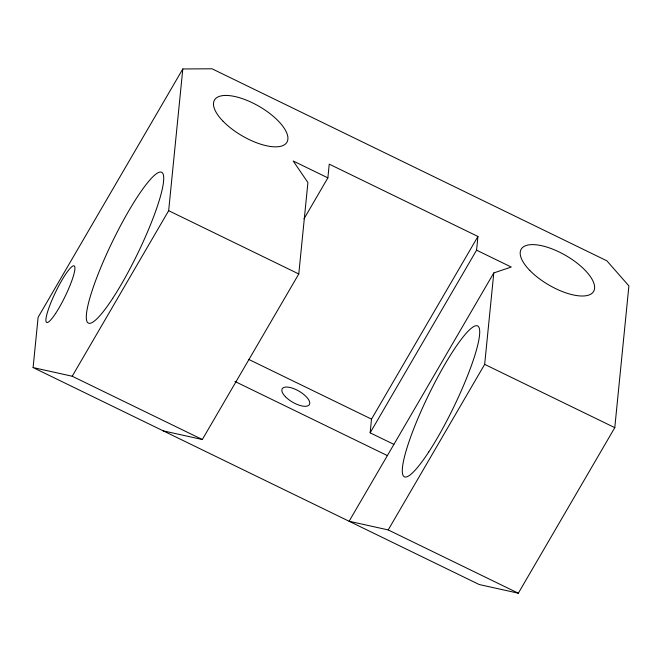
<?xml version="1.0" encoding="UTF-8"?>
<svg xmlns="http://www.w3.org/2000/svg" width="662" height="662" viewBox="0 0 662 662"><rect width="100%" height="100%" fill="white"/><g stroke="black" fill="none" stroke-linecap="round" stroke-linejoin="round"><path stroke-width="0.99" d="M33.1 367.575L38.115 317.288L182.803 68.956L212.047 68.798L606.864 260.811L628.9 285.91L614.783 427.652L518.321 593.202L479.214 584.538L33.1 367.575L72.208 376.239L202.324 439.518L298.785 273.969L307.913 182.53L293.183 160.99L327.872 177.855L303.99 218.849M72.208 376.239L168.661 210.69L182.803 68.956M327.872 177.855L329.237 164.143L477.939 236.466L476.574 250.178L370.149 432.84L393.882 444.376M370.149 432.84L371.514 419.12L477.939 236.466M493.794 272.934L349.106 521.259L388.205 529.923L484.667 364.373L493.794 272.934L511.263 267.043L476.574 250.178M163.216 430.863L202.324 439.518M168.661 210.69L298.785 273.969M484.667 364.373L614.783 427.652M248.829 359.458L371.514 419.12M234.944 381.469L387.361 455.597M388.205 529.923L518.321 593.202M285.454 396.737A15.723 6.38 30.2 0 0 309.08 405.003A15.723 6.38 30.2 0 0 292.844 388.296A15.723 6.38 30.2 0 0 285.454 396.737M529.823 270.46A41.921 17.005 30.2 0 0 592.838 292.505A41.921 17.005 30.2 0 0 549.543 247.969A41.921 17.005 30.2 0 0 529.823 270.46M223.111 121.295A41.921 17.005 30.2 0 0 286.125 143.348A41.921 17.005 30.2 0 0 242.83 98.803A41.921 17.005 30.2 0 0 223.111 121.295M55.591 313.482A31.445 5.23 -64.1 0 0 74.69 266.529A31.445 5.23 -64.1 0 0 50.941 302.551A31.445 5.23 -64.1 0 0 55.591 313.482M112.739 298.322A83.851 13.952 -64.1 0 0 162.968 173.734A83.851 13.952 -64.1 0 0 99.292 271.18A83.851 13.952 -64.1 0 0 112.739 298.322M428.736 451.989A83.851 13.943 -64.1 0 0 478.974 327.409A83.851 13.943 -64.1 0 0 415.297 424.847A83.851 13.943 -64.1 0 0 428.736 451.989"/></g></svg>
